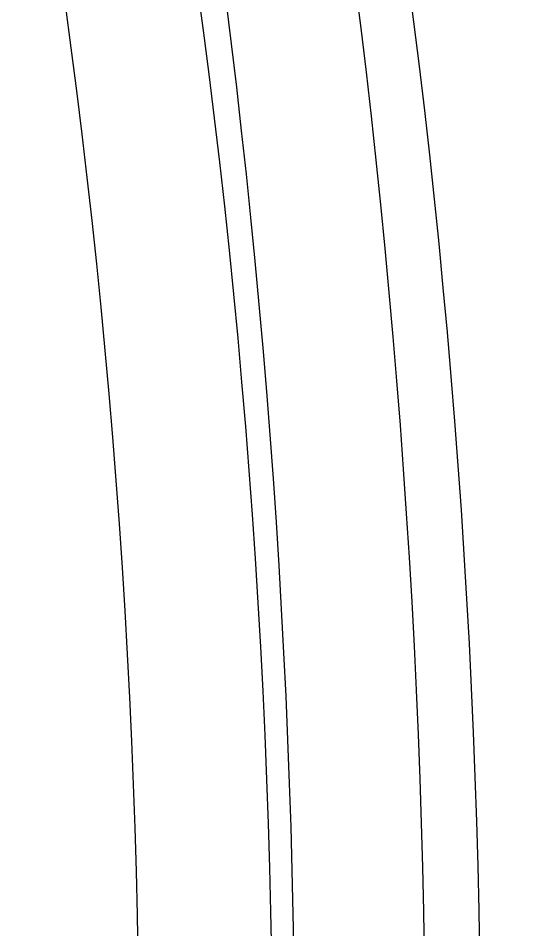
# Model space of a CAD drawing. Header units: millimetres. Extents: x 732 to 1037, y 127 to 299.
# Drawn here: x 734.49869 to 734.51021, y 279.33678 to 279.35766 of the extents above; entities that cross this region are included whole.
import ezdxf

# ---------------------------------------------------------------- set-up
doc = ezdxf.new("R2010")
doc.units = ezdxf.units.MM
doc.layers.add('I-ARQ', color=8, linetype='Continuous')

msp = doc.modelspace()

# ---------------------------------------------------------------- linework, layer by layer
at = {"layer": 'I-ARQ'}
for points in [[(734.506566, 279.300588), (734.51021, 279.322133), (734.51021, 279.344137), (734.506566, 279.365682)], [(734.5054, 279.300778), (734.508903, 279.322207), (734.508903, 279.344062), (734.5054, 279.365492)], [(734.5017, 279.300854), (734.505466, 279.32221), (734.505466, 279.34406), (734.5017, 279.365416)], [(734.498688, 279.301385), (734.502391, 279.322389), (734.502391, 279.34388), (734.498688, 279.364886)], [(734.502446, 279.301261), (734.505896, 279.32237), (734.505896, 279.3439), (734.502446, 279.365009)]]:
    msp.add_open_spline(points, degree=3, dxfattribs=at)

doc.saveas('drawing.dxf')
